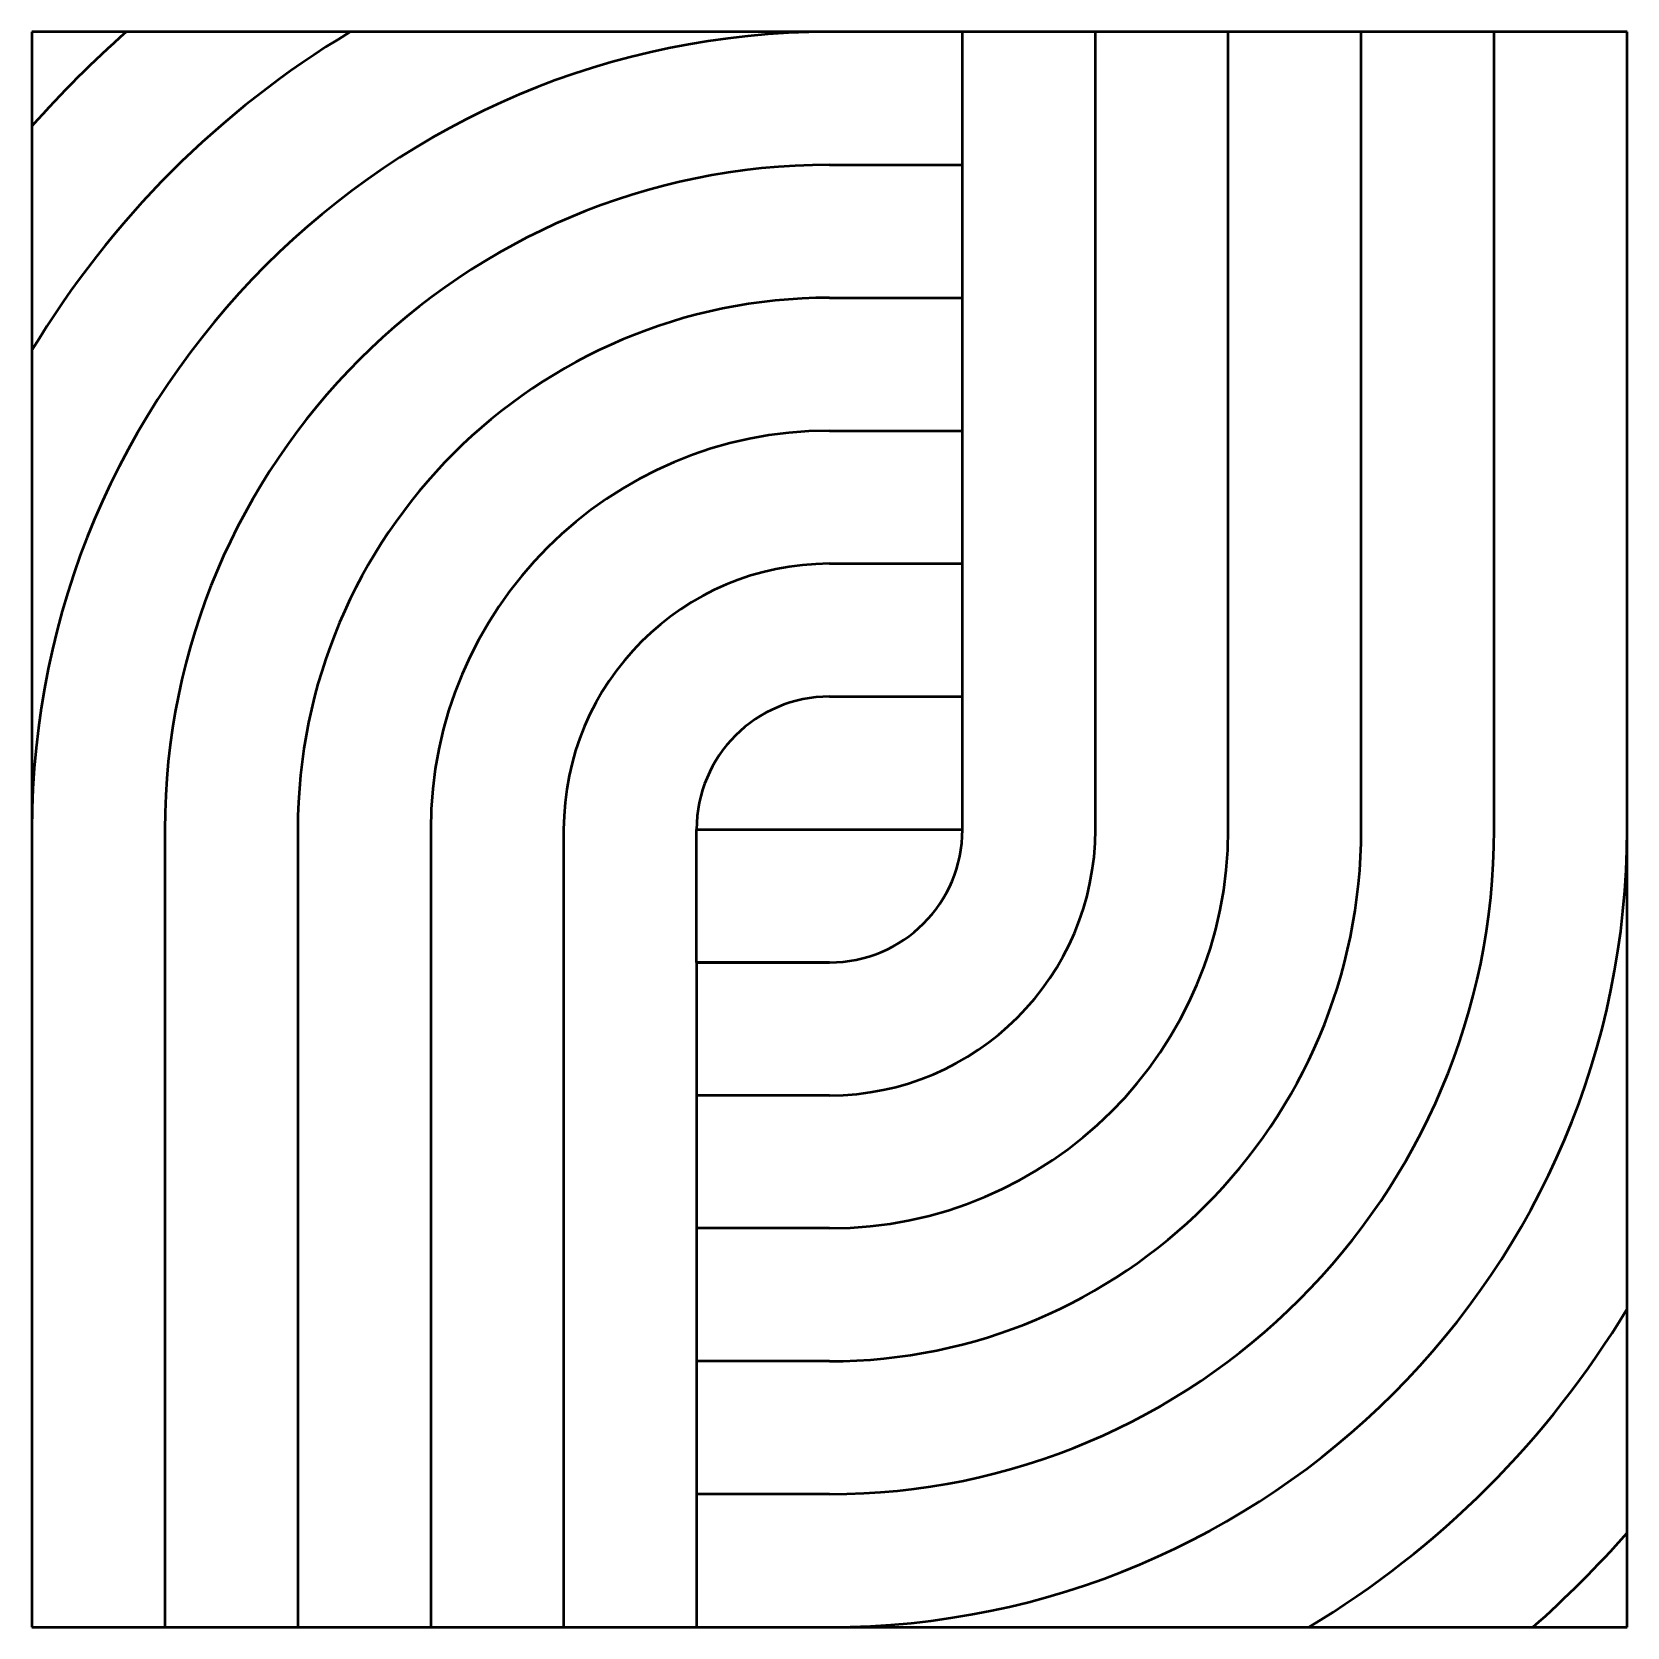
# Model space of a CAD drawing. Header units: millimetres. Extents: x 286 to 406, y -62 to 58.
import ezdxf

# ---------------------------------------------------------------- set-up
doc = ezdxf.new("R2010")
doc.units = ezdxf.units.MM
doc.layers.add('Contornos Visibles', color=7, linetype='Continuous', lineweight=50, true_color=0xffffff)

msp = doc.modelspace()

# ---------------------------------------------------------------- linework, layer by layer
at = {"layer": 'Contornos Visibles'}
for p, q in [((405.86, 58.12), (285.86, 58.12)), ((285.86, 58.12), (285.86, -61.88)), ((355.86, 8.12), (355.86, 58.12)), ((355.86, 8.12), (355.86, 58.12)), ((365.86, -1.88), (365.86, 58.12)), ((375.86, -1.88), (375.86, 58.12)), ((385.86, -1.88), (385.86, 58.12)), ((395.86, -1.88), (395.86, 58.12)), ((405.86, -61.88), (405.86, 58.12)), ((345.86, 48.12), (355.86, 48.12)), ((345.86, 38.12), (355.86, 38.12)), ((345.86, 28.12), (355.86, 28.12)), ((345.86, 18.12), (355.86, 18.12)), ((345.86, 8.12), (355.86, 8.12)), ((355.86, -1.88), (355.86, 8.12)), ((295.86, -1.88), (295.86, -61.88)), ((305.86, -1.88), (305.86, -61.88)), ((315.86, -1.88), (315.86, -61.88)), ((325.86, -1.88), (325.86, -61.88)), ((335.86, -1.88), (355.86, -1.88)), ((335.86, -11.88), (335.86, -1.88)), ((345.86, -11.88), (335.86, -11.88)), ((335.86, -11.88), (345.86, -11.88)), ((335.86, -11.88), (335.86, -61.88)), ((345.86, -21.88), (335.86, -21.88)), ((345.86, -31.88), (335.86, -31.88)), ((345.86, -41.88), (335.86, -41.88)), ((345.86, -51.88), (335.86, -51.88)), ((285.86, -61.88), (405.86, -61.88))]:
    msp.add_line(p, q, dxfattribs=at)
for radius, start, end in [(60, 90, 180), (70, 121.0027, 148.9973), (60, 90, 180), (80, 131.4096, 138.5904), (50, 90, 180), (50, 90, 180), (40, 90, 180), (30, 90, 180), (20, 90, 180), (10, 90, 180), (10, 270, 0), (10, 270, 0), (20, 270, 0), (30, 270, 0), (40, 270, 0), (50, 270, 0), (60, 270, 0), (70, 301.0027, 328.9973), (80, 311.4096, 318.5904)]:
    msp.add_arc((345.86, -1.88), radius, start, end, dxfattribs=at)

doc.saveas('drawing.dxf')
